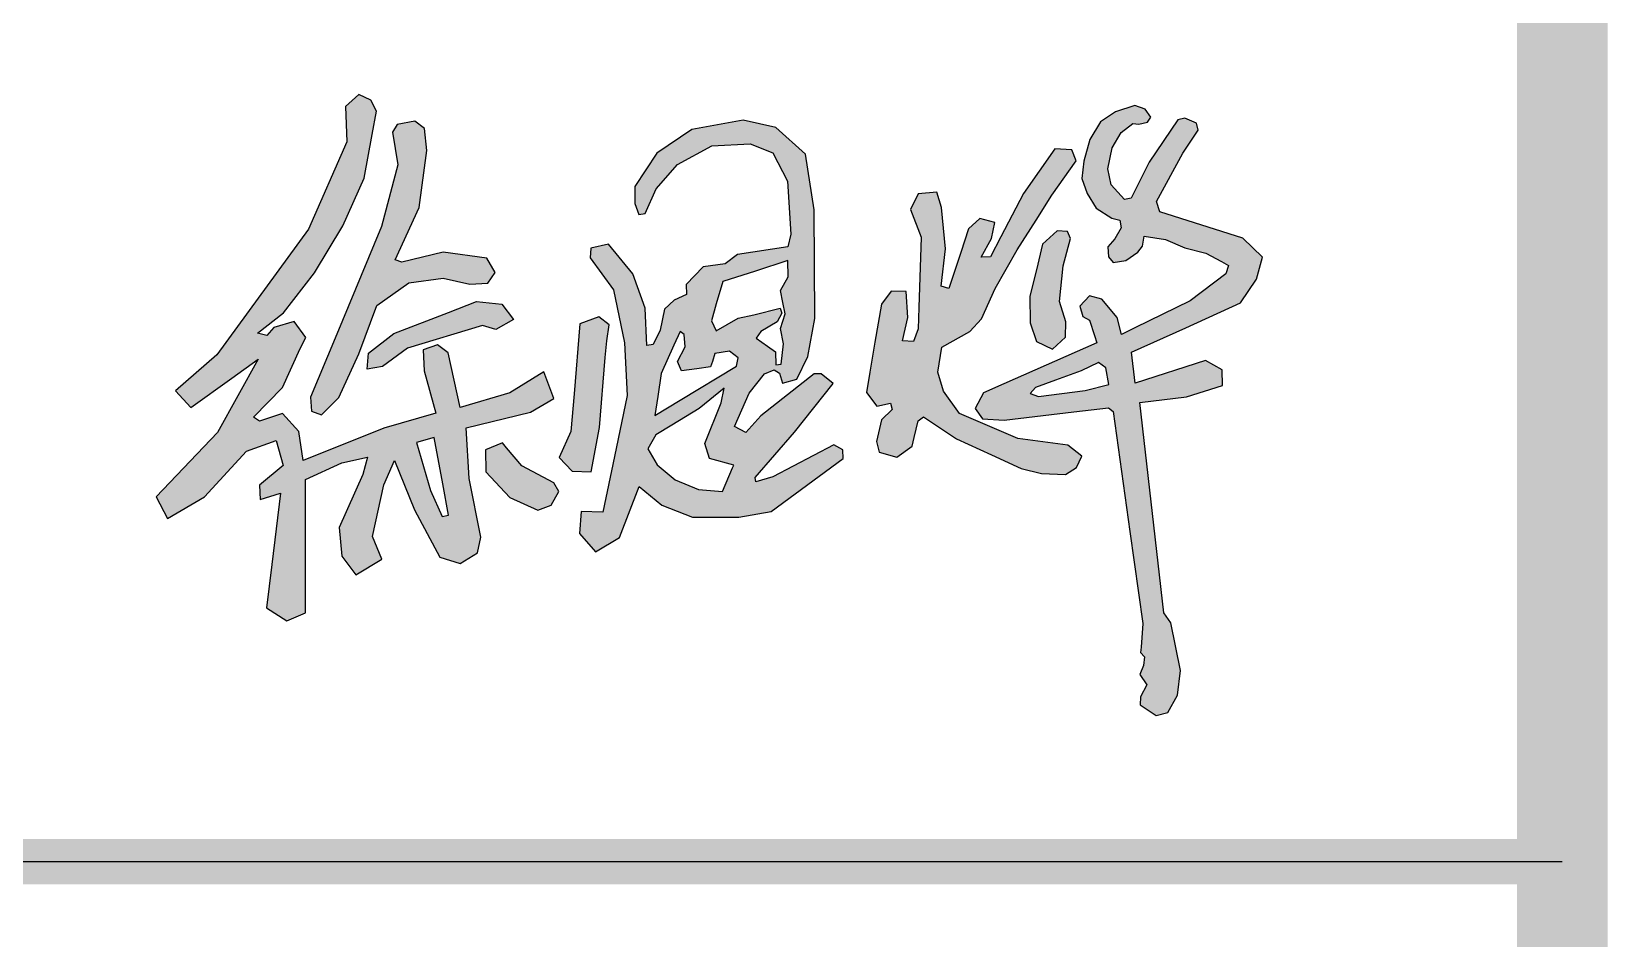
# Model space of a CAD drawing. Extents: x 1162612 to 1711260, y -157368 to 197905.
# Drawn here: x 1675949 to 1677688, y 173084 to 174085 of the extents above; entities that cross this region are included whole.
import ezdxf

# ---------------------------------------------------------------- set-up
doc = ezdxf.new("R2010")
doc.units = 0
doc.header["$LTSCALE"] = 1000
doc.header["$MEASUREMENT"] = 0
doc.layers.get('0').update_dxf_attribs({"linetype": 'CONTINUOUS'})
for name, color, linetype in [('PP-PM-TK', 7, 'CONTINUOUS'), ('PUB_TITLE', 4, 'CONTINUOUS'), ('TEL_TITLE', 7, 'CONTINUOUS')]:
    doc.layers.add(name, color=color, linetype=linetype)

msp = doc.modelspace()

# ---------------------------------------------------------------- hatches: boundary and pattern name
h = msp.add_hatch(color=256)
h.paths.add_polyline_path([(1677134.6, 173713.9), (1677126.5, 173719.7), (1677107.3, 173710.6), (1677079.1, 173700.1), (1677056.9, 173692), (1677051.3, 173685.4), (1677060.2, 173682.3), (1677111.7, 173688.9), (1677137.9, 173695.3)], flags=16)
h.paths.add_polyline_path([(1677164.6, 173983.6), (1677171.1, 173983), (1677180.7, 173985.1), (1677184.3, 173990.5), (1677178.2, 173999.5), (1677166.7, 174003.5), (1677145.2, 173996.4), (1677128.9, 173985.3), (1677117.1, 173966.1), (1677110.2, 173942), (1677108.3, 173922.7), (1677114, 173906.4), (1677124, 173890.1), (1677141.2, 173879), (1677150, 173876.7), (1677151.7, 173868.4), (1677144.7, 173856.1), (1677136.8, 173847.3), (1677137.6, 173836.5), (1677142.6, 173830), (1677156.7, 173832.3), (1677170, 173841.7), (1677175.3, 173848.2), (1677176.9, 173859.3), (1677200.4, 173855.5), (1677221.8, 173846.5), (1677245.2, 173840.5), (1677262.4, 173831.1), (1677270.2, 173826.8), (1677267, 173817.5), (1677227.6, 173787.9), (1677166.7, 173758), (1677152, 173750.8), (1677147.3, 173769.5), (1677130.1, 173789.8), (1677116.5, 173793.4), (1677106.1, 173782.1), (1677109.2, 173770.6), (1677116.7, 173766.4), (1677122.2, 173749.7), (1677124.9, 173741.3), (1677022.2, 173696.3), (1676999.7, 173686.4), (1676990.3, 173669), (1676998.7, 173657.5), (1677022.3, 173656), (1677099.5, 173665.2), (1677137.5, 173669.8), (1677142.8, 173665.5), (1677161.2, 173533.2), (1677175.4, 173431.5), (1677173.8, 173405.5), (1677172.9, 173399.8), (1677177.2, 173394.8), (1677176.3, 173385.1), (1677172, 173375.5), (1677179.9, 173364.1), (1677172.8, 173350.6), (1677172.6, 173342), (1677190.2, 173330.2), (1677202.9, 173333.3), (1677213.7, 173352.5), (1677217, 173379.6), (1677206.4, 173432.5), (1677198.7, 173443.3), (1677172.1, 173675.6), (1677223.7, 173681.8), (1677263.4, 173694.2), (1677263, 173711.5), (1677244.8, 173721.9), (1677167.1, 173697.1), (1677163, 173731), (1677222.9, 173758.2), (1677283.4, 173785.7), (1677301.1, 173811.7), (1677307.7, 173836), (1677285.8, 173857.1), (1677194.4, 173886), (1677190.6, 173897.6), (1677219.5, 173950.7), (1677236.5, 173976.2), (1677234.9, 173983.9), (1677221.7, 173989.4), (1677214, 173987.6), (1677182.3, 173940.9), (1677162.6, 173901.3), (1677155.1, 173899.7), (1677140.5, 173915.9), (1677136.8, 173933.6), (1677141.5, 173956.7), (1677151.6, 173973.6)])
h.paths.add_polyline_path([(1677092.5, 173864.5), (1677081, 173865.1), (1677064.9, 173850.3), (1677058, 173822.1), (1677050.7, 173792.9), (1677051, 173763.6), (1677058, 173742.8), (1677075.9, 173734.3), (1677090.1, 173747.6), (1677090.7, 173764.6), (1677083.4, 173787), (1677087.4, 173826.6), (1677095.6, 173856.6)], flags=17)
h.paths.add_polyline_path([(1676953.2, 173890.9), (1676948, 173907.8), (1676927.5, 173906), (1676919.2, 173888.7), (1676930.8, 173858.1), (1676928.3, 173780.6), (1676927.5, 173757), (1676922.5, 173743), (1676910.2, 173743.7), (1676916, 173769.3), (1676914.2, 173798.1), (1676897.9, 173798.5), (1676887.1, 173784), (1676879.9, 173742.2), (1676874.2, 173709.2), (1676870.4, 173686.8), (1676882.1, 173671.6), (1676896.9, 173674.9), (1676899, 173667.7), (1676887.1, 173656.3), (1676881.7, 173632.5), (1676884.6, 173620.6), (1676904.1, 173615.2), (1676921, 173627.5), (1676923.2, 173636.8), (1676927.5, 173655.5), (1676933.6, 173659.9), (1676969.7, 173635.4), (1677008.3, 173617.7), (1677041.1, 173602.7), (1677063.8, 173597.2), (1677090.1, 173596.1), (1677102.4, 173603.7), (1677108.2, 173616.3), (1677092.7, 173628.5), (1677037.5, 173635.7), (1676973, 173663.3), (1676955.6, 173688.1), (1676949.2, 173709), (1676953.5, 173736.8), (1676984.5, 173754.1), (1676997.5, 173768), (1677012.4, 173801.4), (1677036.9, 173844.3), (1677057.7, 173877), (1677075.2, 173904.4), (1677101.9, 173942.3), (1677097, 173954.6), (1677078.2, 173955.5), (1677043.7, 173906.4), (1677018.8, 173858.3), (1677007.4, 173836.4), (1676997.2, 173836.1), (1677008.6, 173856.7), (1677012, 173874.3), (1676995.7, 173878.9), (1676983.1, 173867.2), (1676974.5, 173841.1), (1676965.1, 173812.6), (1676961.4, 173801.4), (1676952.9, 173803.9), (1676957.8, 173845.1)])
h.paths.add_polyline_path([(1676710.1, 173675.2), (1676713.4, 173691.6), (1676685.9, 173669), (1676655.6, 173650.6), (1676637.9, 173639.9), (1676629.3, 173624.4), (1676639.6, 173606.8), (1676659.3, 173590.4), (1676685.1, 173579.7), (1676711.8, 173577.3), (1676722.8, 173603.5), (1676724.1, 173606.5), (1676697.4, 173613.7), (1676692.1, 173630.5)], flags=16)
h.paths.add_polyline_path([(1676784.2, 173814.5), (1676783.9, 173832.2), (1676747.9, 173820.7), (1676712, 173809.3), (1676704.8, 173784.5), (1676699.4, 173765.8), (1676704.5, 173754.8), (1676729, 173768.8), (1676746.3, 173772.4), (1676775.1, 173779.9), (1676777, 173774.4), (1676771.8, 173764.6), (1676754.1, 173754.1), (1676748.9, 173746.6), (1676761.3, 173737.8), (1676770.2, 173731.5), (1676770.5, 173717.2), (1676776.4, 173717.9), (1676779, 173740.4), (1676775.7, 173757.4), (1676780.9, 173773.4), (1676778.3, 173786.1), (1676775.6, 173799.3)], flags=16)
h.paths.add_polyline_path([(1676669.3, 173750.7), (1676664.8, 173754), (1676658, 173738.8), (1676644.1, 173707.5), (1676640.3, 173682.2), (1676637.1, 173661.1), (1676664.8, 173678), (1676726.9, 173715.8), (1676728.8, 173725), (1676719.5, 173732.2), (1676703.3, 173729.7), (1676700.4, 173720.8), (1676698.5, 173715), (1676683.4, 173712.9), (1676666.3, 173710.6), (1676662, 173721), (1676670.5, 173737.2)], flags=16)
h.paths.add_polyline_path([(1676612.5, 173817.8), (1676585.9, 173850.4), (1676566.2, 173845.8), (1676565.7, 173835.3), (1676591.4, 173800.1), (1676603.5, 173741.3), (1676606.5, 173683.2), (1676592.4, 173615.9), (1676579.6, 173554.6), (1676555.7, 173555.1), (1676553.7, 173531), (1676571.3, 173510.9), (1676597.9, 173526.4), (1676619.6, 173582.7), (1676644.7, 173562.1), (1676678.4, 173549.1), (1676729.7, 173549.1), (1676765.4, 173555.1), (1676844.9, 173613.9), (1676844.5, 173623.4), (1676834.6, 173628.8), (1676767.3, 173593.6), (1676748.5, 173587.9), (1676747.5, 173592.8), (1676791.2, 173642.9), (1676833.8, 173696.6), (1676820.5, 173707.2), (1676812.8, 173707.2), (1676753.9, 173661), (1676737.5, 173642.5), (1676724.8, 173649), (1676740.9, 173685.8), (1676758.1, 173707.4), (1676768.5, 173711.7), (1676774.4, 173707.9), (1676777.9, 173697), (1676793.8, 173701.3), (1676805.9, 173726.5), (1676813.6, 173768.5), (1676812.9, 173888.3), (1676803.2, 173949.8), (1676770.5, 173979), (1676734.4, 173987.3), (1676677.8, 173977.1), (1676639.2, 173950.8), (1676614.8, 173914.2), (1676614.9, 173895.3), (1676619.3, 173883.2), (1676626.2, 173884.1), (1676638.4, 173911.4), (1676661.8, 173938.3), (1676699.9, 173958.9), (1676742, 173961), (1676767.3, 173951.1), (1676783.2, 173919.8), (1676787.1, 173861.5), (1676783.6, 173847.4), (1676728.3, 173838.8), (1676714.5, 173828.5), (1676690.1, 173825.5), (1676671.6, 173806), (1676672, 173794.9), (1676658.3, 173788.5), (1676647.6, 173778.6), (1676642.9, 173755.5), (1676635.1, 173739.6), (1676628.2, 173738.5), (1676626.4, 173779.6)])
h.paths.add_polyline_path([(1676586.6, 173761.2), (1676575.1, 173770.1), (1676554.3, 173762.4), (1676547.8, 173685), (1676544.3, 173643.6), (1676531.5, 173614.8), (1676545.8, 173599.9), (1676566.6, 173599.2), (1676575.7, 173648), (1676582.2, 173725.3), (1676583.8, 173743.7)])
h.paths.add_polyline_path([(1676468.8, 173630.9), (1676450, 173623.3), (1676450.4, 173599), (1676476.9, 173570.8), (1676507.7, 173556.9), (1676522.6, 173562.1), (1676531.1, 173577.3), (1676525.6, 173587), (1676490.2, 173605.8), (1676473.4, 173625.6)])
h.paths.add_polyline_path([(1676393.4, 173636.8), (1676374.1, 173631.4), (1676389.3, 173578.3), (1676402.3, 173549.8), (1676409.4, 173551.1), (1676402.9, 173585.7)], flags=16)
h.paths.add_polyline_path([(1676319.6, 173712.5), (1676320.9, 173730), (1676348.9, 173751.7), (1676409.1, 173775), (1676440.1, 173787), (1676468, 173784.2), (1676480.8, 173767.4), (1676461.4, 173756.3), (1676446.9, 173760.5), (1676364, 173735.6), (1676336.4, 173715.2)], flags=17)
h.paths.add_polyline_path([(1676382.7, 173978.1), (1676372, 173986.1), (1676352.7, 173982.4), (1676347.6, 173974), (1676353.4, 173938), (1676335.4, 173869.9), (1676284.2, 173746.7), (1676257, 173681.4), (1676258, 173666.2), (1676269.2, 173662.1), (1676288.2, 173681.1), (1676310.3, 173729.3), (1676330.3, 173782.5), (1676365.4, 173807.7), (1676403.3, 173812.8), (1676432.8, 173806.3), (1676452.5, 173807.5), (1676460.8, 173819.1), (1676451.6, 173834.9), (1676403.5, 173841.7), (1676357.9, 173830.4), (1676350.2, 173833.1), (1676376.7, 173891), (1676385.4, 173953.7)], flags=17)
h.paths.add_polyline_path([(1676323.6, 174009.4), (1676310.3, 174015.5), (1676295.6, 174002.2), (1676297.2, 173963.2), (1676254.9, 173866.8), (1676153.6, 173728.1), (1676108.1, 173688.3), (1676124.9, 173670), (1676170.3, 173702.6), (1676199.3, 173723.4), (1676154.3, 173642.5), (1676086.5, 173571.6), (1676099.3, 173547.7), (1676140, 173571.6), (1676186.2, 173621.8), (1676218.9, 173633.8), (1676226.9, 173605.9), (1676200.6, 173584.4), (1676201.4, 173568.4), (1676223.7, 173575.6), (1676214.2, 173496.7), (1676208.3, 173448.8), (1676230.9, 173434.6), (1676251.6, 173443.3), (1676251.6, 173590.7), (1676291.5, 173609.1), (1676319.9, 173615.3), (1676314.8, 173596.3), (1676288.6, 173537.7), (1676291.4, 173505.8), (1676307, 173485.2), (1676335.5, 173502.5), (1676325.5, 173527.6), (1676337.7, 173584.6), (1676349.5, 173611.4), (1676371.8, 173557.2), (1676399.8, 173504.7), (1676422.1, 173498), (1676441.1, 173509.8), (1676445, 173527.1), (1676432.2, 173591.8), (1676428.8, 173647.6), (1676499.8, 173665), (1676525.5, 173680), (1676514.3, 173709.6), (1676476.9, 173686.2), (1676422.1, 173670), (1676408.7, 173730.3), (1676397, 173739.2), (1676381.3, 173733.6), (1676382.5, 173710.7), (1676395.3, 173663.8), (1676337.7, 173647.1), (1676248.9, 173611.4), (1676243.9, 173643.7), (1676226, 173663.3), (1676200.8, 173654.9), (1676194.1, 173659.4), (1676226, 173692.3), (1676245.5, 173735.3), (1676251.7, 173747.2), (1676238.8, 173765.1), (1676216.5, 173758.4), (1676208.7, 173749.4), (1676198.6, 173752.2), (1676227.1, 173774.6), (1676261.2, 173818.7), (1676292.5, 173870.8), (1676316, 173923.3), (1676324.9, 173971.3), (1676329.7, 173997.1)])

# ---------------------------------------------------------------- linework, layer by layer
for p, q in [((1676310.3, 174015.5), (1676295.6, 174002.2)), ((1676323.6, 174009.4), (1676310.3, 174015.5)), ((1676329.7, 173997.1), (1676323.6, 174009.4)), ((1676295.6, 174002.2), (1676297.2, 173963.2)), ((1676324.9, 173971.3), (1676329.7, 173997.1)), ((1677145.2, 173996.4), (1677128.9, 173985.3)), ((1677166.7, 174003.5), (1677145.2, 173996.4)), ((1677178.2, 173999.5), (1677166.7, 174003.5)), ((1677184.3, 173990.5), (1677178.2, 173999.5)), ((1676352.7, 173982.4), (1676347.6, 173974)), ((1676347.6, 173974), (1676353.4, 173938)), ((1676372, 173986.1), (1676352.7, 173982.4)), ((1676382.7, 173978.1), (1676372, 173986.1)), ((1676385.4, 173953.7), (1676382.7, 173978.1)), ((1676677.8, 173977.1), (1676639.2, 173950.8)), ((1676734.4, 173987.3), (1676677.8, 173977.1)), ((1676770.5, 173979), (1676734.4, 173987.3)), ((1676803.2, 173949.8), (1676770.5, 173979)), ((1677128.9, 173985.3), (1677117.1, 173966.1)), ((1677151.6, 173973.6), (1677164.6, 173983.6)), ((1677164.6, 173983.6), (1677171.1, 173983)), ((1677171.1, 173983), (1677180.7, 173985.1)), ((1677180.7, 173985.1), (1677184.3, 173990.5)), ((1677214, 173987.6), (1677182.3, 173940.9)), ((1677221.7, 173989.4), (1677214, 173987.6)), ((1677219.5, 173950.7), (1677236.5, 173976.2)), ((1677234.9, 173983.9), (1677221.7, 173989.4)), ((1677236.5, 173976.2), (1677234.9, 173983.9)), ((1676297.2, 173963.2), (1676254.9, 173866.8)), ((1676316, 173923.3), (1676324.9, 173971.3)), ((1676661.8, 173938.3), (1676699.9, 173958.9)), ((1676699.9, 173958.9), (1676742, 173961)), ((1676742, 173961), (1676767.3, 173951.1)), ((1677117.1, 173966.1), (1677110.2, 173942)), ((1677136.8, 173933.6), (1677141.5, 173956.7)), ((1677141.5, 173956.7), (1677151.6, 173973.6)), ((1676376.7, 173891), (1676385.4, 173953.7)), ((1676639.2, 173950.8), (1676614.8, 173914.2)), ((1676767.3, 173951.1), (1676783.2, 173919.8)), ((1676812.9, 173888.3), (1676803.2, 173949.8)), ((1677078.2, 173955.5), (1677043.7, 173906.4)), ((1677075.2, 173904.4), (1677101.9, 173942.3)), ((1677097, 173954.6), (1677078.2, 173955.5)), ((1677101.9, 173942.3), (1677097, 173954.6)), ((1677110.2, 173942), (1677108.3, 173922.7)), ((1677182.3, 173940.9), (1677162.6, 173901.3)), ((1677190.6, 173897.6), (1677219.5, 173950.7)), ((1676292.5, 173870.8), (1676316, 173923.3)), ((1676353.4, 173938), (1676335.4, 173869.9)), ((1676638.4, 173911.4), (1676661.8, 173938.3)), ((1677108.3, 173922.7), (1677114, 173906.4)), ((1677140.5, 173915.9), (1677136.8, 173933.6)), ((1676614.8, 173914.2), (1676614.9, 173895.3)), ((1676626.2, 173884.1), (1676638.4, 173911.4)), ((1676783.2, 173919.8), (1676787.1, 173861.5)), ((1676927.5, 173906), (1676919.2, 173888.7)), ((1676948, 173907.8), (1676927.5, 173906)), ((1676953.2, 173890.9), (1676948, 173907.8)), ((1677043.7, 173906.4), (1677018.8, 173858.3)), ((1677114, 173906.4), (1677124, 173890.1)), ((1677155.1, 173899.7), (1677140.5, 173915.9)), ((1676350.2, 173833.1), (1676376.7, 173891)), ((1676614.9, 173895.3), (1676619.3, 173883.2)), ((1676813.6, 173768.5), (1676812.9, 173888.3)), ((1676919.2, 173888.7), (1676930.8, 173858.1)), ((1676957.8, 173845.1), (1676953.2, 173890.9)), ((1677057.7, 173877), (1677075.2, 173904.4)), ((1677124, 173890.1), (1677141.2, 173879)), ((1677162.6, 173901.3), (1677155.1, 173899.7)), ((1677194.4, 173886), (1677190.6, 173897.6)), ((1676261.2, 173818.7), (1676292.5, 173870.8)), ((1676335.4, 173869.9), (1676284.2, 173746.7)), ((1676619.3, 173883.2), (1676626.2, 173884.1)), ((1676995.7, 173878.9), (1676983.1, 173867.2)), ((1677012, 173874.3), (1676995.7, 173878.9)), ((1677008.6, 173856.7), (1677012, 173874.3)), ((1677036.9, 173844.3), (1677057.7, 173877)), ((1677141.2, 173879), (1677150, 173876.7)), ((1677150, 173876.7), (1677151.7, 173868.4)), ((1677285.8, 173857.1), (1677194.4, 173886)), ((1676254.9, 173866.8), (1676153.6, 173728.1)), ((1676787.1, 173861.5), (1676783.6, 173847.4)), ((1676930.8, 173858.1), (1676928.3, 173780.6)), ((1676983.1, 173867.2), (1676974.5, 173841.1)), ((1676997.2, 173836.1), (1677008.6, 173856.7)), ((1677018.8, 173858.3), (1677007.4, 173836.4)), ((1677081, 173865.1), (1677064.9, 173850.3)), ((1677092.5, 173864.5), (1677081, 173865.1)), ((1677087.4, 173826.6), (1677095.6, 173856.6)), ((1677095.6, 173856.6), (1677092.5, 173864.5)), ((1677144.7, 173856.1), (1677136.8, 173847.3)), ((1677151.7, 173868.4), (1677144.7, 173856.1)), ((1677175.3, 173848.2), (1677176.9, 173859.3)), ((1677176.9, 173859.3), (1677200.4, 173855.5)), ((1677200.4, 173855.5), (1677221.8, 173846.5)), ((1677307.7, 173836), (1677285.8, 173857.1)), ((1676403.5, 173841.7), (1676357.9, 173830.4)), ((1676451.6, 173834.9), (1676403.5, 173841.7)), ((1676460.8, 173819.1), (1676451.6, 173834.9)), ((1676566.2, 173845.8), (1676565.7, 173835.3)), ((1676565.7, 173835.3), (1676591.4, 173800.1)), ((1676585.9, 173850.4), (1676566.2, 173845.8)), ((1676612.5, 173817.8), (1676585.9, 173850.4)), ((1676728.3, 173838.8), (1676714.5, 173828.5)), ((1676783.6, 173847.4), (1676728.3, 173838.8)), ((1676952.9, 173803.9), (1676957.8, 173845.1)), ((1676974.5, 173841.1), (1676965.1, 173812.6)), ((1677007.4, 173836.4), (1676997.2, 173836.1)), ((1677012.4, 173801.4), (1677036.9, 173844.3)), ((1677064.9, 173850.3), (1677058, 173822.1)), ((1677136.8, 173847.3), (1677137.6, 173836.5)), ((1677137.6, 173836.5), (1677142.6, 173830)), ((1677156.7, 173832.3), (1677170, 173841.7)), ((1677170, 173841.7), (1677175.3, 173848.2)), ((1677221.8, 173846.5), (1677245.2, 173840.5)), ((1677245.2, 173840.5), (1677262.4, 173831.1)), ((1677301.1, 173811.7), (1677307.7, 173836)), ((1676227.1, 173774.6), (1676261.2, 173818.7)), ((1676357.9, 173830.4), (1676350.2, 173833.1)), ((1676452.5, 173807.5), (1676460.8, 173819.1)), ((1676626.4, 173779.6), (1676612.5, 173817.8)), ((1676690.1, 173825.5), (1676671.6, 173806)), ((1676714.5, 173828.5), (1676690.1, 173825.5)), ((1676747.9, 173820.7), (1676712, 173809.3)), ((1676783.9, 173832.2), (1676747.9, 173820.7)), ((1676784.2, 173814.5), (1676783.9, 173832.2)), ((1677058, 173822.1), (1677050.7, 173792.9)), ((1677083.4, 173787), (1677087.4, 173826.6)), ((1677142.6, 173830), (1677156.7, 173832.3)), ((1677267, 173817.5), (1677227.6, 173787.9)), ((1677262.4, 173831.1), (1677270.2, 173826.8)), ((1677270.2, 173826.8), (1677267, 173817.5)), ((1676330.3, 173782.5), (1676365.4, 173807.7)), ((1676365.4, 173807.7), (1676403.3, 173812.8)), ((1676403.3, 173812.8), (1676432.8, 173806.3)), ((1676432.8, 173806.3), (1676452.5, 173807.5)), ((1676591.4, 173800.1), (1676603.5, 173741.3)), ((1676671.6, 173806), (1676672, 173794.9)), ((1676712, 173809.3), (1676704.8, 173784.5)), ((1676775.6, 173799.3), (1676784.2, 173814.5)), ((1676961.4, 173801.4), (1676952.9, 173803.9)), ((1676965.1, 173812.6), (1676961.4, 173801.4)), ((1676997.5, 173768), (1677012.4, 173801.4)), ((1677283.4, 173785.7), (1677301.1, 173811.7)), ((1676409.1, 173775), (1676440.1, 173787)), ((1676440.1, 173787), (1676468, 173784.2)), ((1676468, 173784.2), (1676480.8, 173767.4)), ((1676658.3, 173788.5), (1676647.6, 173778.6)), ((1676672, 173794.9), (1676658.3, 173788.5)), ((1676704.8, 173784.5), (1676699.4, 173765.8)), ((1676778.3, 173786.1), (1676775.6, 173799.3)), ((1676780.9, 173773.4), (1676778.3, 173786.1)), ((1676887.1, 173784), (1676879.9, 173742.2)), ((1676897.9, 173798.5), (1676887.1, 173784)), ((1676914.2, 173798.1), (1676897.9, 173798.5)), ((1676916, 173769.3), (1676914.2, 173798.1)), ((1677050.7, 173792.9), (1677051, 173763.6)), ((1677090.7, 173764.6), (1677083.4, 173787)), ((1677116.5, 173793.4), (1677106.1, 173782.1)), ((1677130.1, 173789.8), (1677116.5, 173793.4)), ((1677147.3, 173769.5), (1677130.1, 173789.8)), ((1677227.6, 173787.9), (1677166.7, 173758)), ((1677222.9, 173758.2), (1677283.4, 173785.7)), ((1676198.6, 173752.2), (1676227.1, 173774.6)), ((1676310.3, 173729.3), (1676330.3, 173782.5)), ((1676348.9, 173751.7), (1676409.1, 173775)), ((1676480.8, 173767.4), (1676461.4, 173756.3)), ((1676575.1, 173770.1), (1676554.3, 173762.4)), ((1676586.6, 173761.2), (1676575.1, 173770.1)), ((1676628.2, 173738.5), (1676626.4, 173779.6)), ((1676647.6, 173778.6), (1676642.9, 173755.5)), ((1676699.4, 173765.8), (1676704.5, 173754.8)), ((1676704.5, 173754.8), (1676729, 173768.8)), ((1676729, 173768.8), (1676746.3, 173772.4)), ((1676746.3, 173772.4), (1676775.1, 173779.9)), ((1676777, 173774.4), (1676771.8, 173764.6)), ((1676775.1, 173779.9), (1676777, 173774.4)), ((1676775.7, 173757.4), (1676780.9, 173773.4)), ((1676805.9, 173726.5), (1676813.6, 173768.5)), ((1676910.2, 173743.7), (1676916, 173769.3)), ((1676928.3, 173780.6), (1676927.5, 173757)), ((1676984.5, 173754.1), (1676997.5, 173768)), ((1677106.1, 173782.1), (1677109.2, 173770.6)), ((1677109.2, 173770.6), (1677116.7, 173766.4)), ((1677116.7, 173766.4), (1677122.2, 173749.7)), ((1677152, 173750.8), (1677147.3, 173769.5)), ((1676208.7, 173749.4), (1676198.6, 173752.2)), ((1676216.5, 173758.4), (1676208.7, 173749.4)), ((1676238.8, 173765.1), (1676216.5, 173758.4)), ((1676251.7, 173747.2), (1676238.8, 173765.1)), ((1676320.9, 173730), (1676348.9, 173751.7)), ((1676446.9, 173760.5), (1676364, 173735.6)), ((1676461.4, 173756.3), (1676446.9, 173760.5)), ((1676554.3, 173762.4), (1676547.8, 173685)), ((1676583.8, 173743.7), (1676586.6, 173761.2)), ((1676642.9, 173755.5), (1676635.1, 173739.6)), ((1676664.8, 173754), (1676658, 173738.8)), ((1676669.3, 173750.7), (1676664.8, 173754)), ((1676670.5, 173737.2), (1676669.3, 173750.7)), ((1676754.1, 173754.1), (1676748.9, 173746.6)), ((1676771.8, 173764.6), (1676754.1, 173754.1)), ((1676779, 173740.4), (1676775.7, 173757.4)), ((1676927.5, 173757), (1676922.5, 173743)), ((1676953.5, 173736.8), (1676984.5, 173754.1)), ((1677051, 173763.6), (1677058, 173742.8)), ((1677090.1, 173747.6), (1677090.7, 173764.6)), ((1677122.2, 173749.7), (1677124.9, 173741.3)), ((1677166.7, 173758), (1677152, 173750.8)), ((1677163, 173731), (1677222.9, 173758.2)), ((1676226, 173692.3), (1676245.5, 173735.3)), ((1676245.5, 173735.3), (1676251.7, 173747.2)), ((1676284.2, 173746.7), (1676257, 173681.4)), ((1676364, 173735.6), (1676336.4, 173715.2)), ((1676397, 173739.2), (1676381.3, 173733.6)), ((1676381.3, 173733.6), (1676382.5, 173710.7)), ((1676408.7, 173730.3), (1676397, 173739.2)), ((1676582.2, 173725.3), (1676583.8, 173743.7)), ((1676603.5, 173741.3), (1676606.5, 173683.2)), ((1676635.1, 173739.6), (1676628.2, 173738.5)), ((1676658, 173738.8), (1676644.1, 173707.5)), ((1676662, 173721), (1676670.5, 173737.2)), ((1676719.5, 173732.2), (1676703.3, 173729.7)), ((1676728.8, 173725), (1676719.5, 173732.2)), ((1676748.9, 173746.6), (1676761.3, 173737.8)), ((1676761.3, 173737.8), (1676770.2, 173731.5)), ((1676770.2, 173731.5), (1676770.5, 173717.2)), ((1676776.4, 173717.9), (1676779, 173740.4)), ((1676879.9, 173742.2), (1676874.2, 173709.2)), ((1676922.5, 173743), (1676910.2, 173743.7)), ((1676949.2, 173709), (1676953.5, 173736.8)), ((1677124.9, 173741.3), (1677022.2, 173696.3)), ((1677058, 173742.8), (1677075.9, 173734.3)), ((1677075.9, 173734.3), (1677090.1, 173747.6)), ((1677167.1, 173697.1), (1677163, 173731)), ((1676153.6, 173728.1), (1676108.1, 173688.3)), ((1676199.3, 173723.4), (1676154.3, 173642.5)), ((1676170.3, 173702.6), (1676199.3, 173723.4)), ((1676199.3, 173723.4), (1676199.3, 173723.4)), ((1676288.2, 173681.1), (1676310.3, 173729.3)), ((1676319.6, 173712.5), (1676320.9, 173730)), ((1676336.4, 173715.2), (1676319.6, 173712.5)), ((1676422.1, 173670), (1676408.7, 173730.3)), ((1676575.7, 173648), (1676582.2, 173725.3)), ((1676666.3, 173710.6), (1676662, 173721)), ((1676664.8, 173678), (1676726.9, 173715.8)), ((1676698.5, 173715), (1676683.4, 173712.9)), ((1676700.4, 173720.8), (1676698.5, 173715)), ((1676703.3, 173729.7), (1676700.4, 173720.8)), ((1676726.9, 173715.8), (1676728.8, 173725)), ((1676770.5, 173717.2), (1676776.4, 173717.9)), ((1676793.8, 173701.3), (1676805.9, 173726.5)), ((1677126.5, 173719.7), (1677107.3, 173710.6)), ((1677134.6, 173713.9), (1677126.5, 173719.7)), ((1677137.9, 173695.3), (1677134.6, 173713.9)), ((1677244.8, 173721.9), (1677167.1, 173697.1)), ((1677263, 173711.5), (1677244.8, 173721.9)), ((1676124.9, 173670), (1676170.3, 173702.6)), ((1676382.5, 173710.7), (1676395.3, 173663.8)), ((1676514.3, 173709.6), (1676476.9, 173686.2)), ((1676525.5, 173680), (1676514.3, 173709.6)), ((1676644.1, 173707.5), (1676640.3, 173682.2)), ((1676683.4, 173712.9), (1676666.3, 173710.6)), ((1676740.9, 173685.8), (1676758.1, 173707.4)), ((1676812.8, 173707.2), (1676753.9, 173661)), ((1676758.1, 173707.4), (1676768.5, 173711.7)), ((1676768.5, 173711.7), (1676774.4, 173707.9)), ((1676774.4, 173707.9), (1676777.9, 173697)), ((1676777.9, 173697), (1676793.8, 173701.3)), ((1676791.2, 173642.9), (1676833.8, 173696.6)), ((1676820.5, 173707.2), (1676812.8, 173707.2)), ((1676833.8, 173696.6), (1676820.5, 173707.2)), ((1676874.2, 173709.2), (1676870.4, 173686.8)), ((1676955.6, 173688.1), (1676949.2, 173709)), ((1677022.2, 173696.3), (1676999.7, 173686.4)), ((1677079.1, 173700.1), (1677056.9, 173692)), ((1677107.3, 173710.6), (1677079.1, 173700.1)), ((1677263.4, 173694.2), (1677263, 173711.5)), ((1676108.1, 173688.3), (1676124.9, 173670)), ((1676194.1, 173659.4), (1676226, 173692.3)), ((1676257, 173681.4), (1676258, 173666.2)), ((1676269.2, 173662.1), (1676288.2, 173681.1)), ((1676476.9, 173686.2), (1676422.1, 173670)), ((1676499.8, 173665), (1676525.5, 173680)), ((1676547.8, 173685), (1676544.3, 173643.6)), ((1676606.5, 173683.2), (1676592.4, 173615.9)), ((1676640.3, 173682.2), (1676637.1, 173661.1)), ((1676713.4, 173691.6), (1676685.9, 173669)), ((1676710.1, 173675.2), (1676713.4, 173691.6)), ((1676724.8, 173649), (1676740.9, 173685.8)), ((1676870.4, 173686.8), (1676882.1, 173671.6)), ((1676973, 173663.3), (1676955.6, 173688.1)), ((1676999.7, 173686.4), (1676990.3, 173669)), ((1677056.9, 173692), (1677051.3, 173685.4)), ((1677051.3, 173685.4), (1677060.2, 173682.3)), ((1677060.2, 173682.3), (1677111.7, 173688.9)), ((1677111.7, 173688.9), (1677137.9, 173695.3)), ((1677172.1, 173675.6), (1677223.7, 173681.8)), ((1677223.7, 173681.8), (1677263.4, 173694.2)), ((1676226, 173663.3), (1676200.8, 173654.9)), ((1676243.9, 173643.7), (1676226, 173663.3)), ((1676258, 173666.2), (1676269.2, 173662.1)), ((1676395.3, 173663.8), (1676337.7, 173647.1)), ((1676428.8, 173647.6), (1676499.8, 173665)), ((1676637.1, 173661.1), (1676664.8, 173678)), ((1676685.9, 173669), (1676655.6, 173650.6)), ((1676692.1, 173630.5), (1676710.1, 173675.2)), ((1676753.9, 173661), (1676737.5, 173642.5)), ((1676882.1, 173671.6), (1676896.9, 173674.9)), ((1676899, 173667.7), (1676887.1, 173656.3)), ((1676896.9, 173674.9), (1676899, 173667.7)), ((1677037.5, 173635.7), (1676973, 173663.3)), ((1676990.3, 173669), (1676998.7, 173657.5)), ((1677022.3, 173656), (1677099.5, 173665.2)), ((1677099.5, 173665.2), (1677137.5, 173669.8)), ((1677137.5, 173669.8), (1677142.8, 173665.5)), ((1677142.8, 173665.5), (1677161.2, 173533.2)), ((1677198.7, 173443.3), (1677172.1, 173675.6)), ((1676200.8, 173654.9), (1676194.1, 173659.4)), ((1676248.9, 173611.4), (1676243.9, 173643.7)), ((1676337.7, 173647.1), (1676248.9, 173611.4)), ((1676432.2, 173591.8), (1676428.8, 173647.6)), ((1676544.3, 173643.6), (1676531.5, 173614.8)), ((1676566.6, 173599.2), (1676575.7, 173648)), ((1676655.6, 173650.6), (1676637.9, 173639.9)), ((1676737.5, 173642.5), (1676724.8, 173649)), ((1676887.1, 173656.3), (1676881.7, 173632.5)), ((1676923.2, 173636.8), (1676927.5, 173655.5)), ((1676927.5, 173655.5), (1676933.6, 173659.9)), ((1676933.6, 173659.9), (1676969.7, 173635.4)), ((1676998.7, 173657.5), (1677022.3, 173656)), ((1676154.3, 173642.5), (1676086.5, 173571.6)), ((1676186.2, 173621.8), (1676218.9, 173633.8)), ((1676218.9, 173633.8), (1676226.9, 173605.9)), ((1676393.4, 173636.8), (1676374.1, 173631.4)), ((1676374.1, 173631.4), (1676389.3, 173578.3)), ((1676402.9, 173585.7), (1676393.4, 173636.8)), ((1676468.8, 173630.9), (1676450, 173623.3)), ((1676473.4, 173625.6), (1676468.8, 173630.9)), ((1676637.9, 173639.9), (1676629.3, 173624.4)), ((1676697.4, 173613.7), (1676692.1, 173630.5)), ((1676747.5, 173592.8), (1676791.2, 173642.9)), ((1676834.6, 173628.8), (1676767.3, 173593.6)), ((1676844.5, 173623.4), (1676834.6, 173628.8)), ((1676881.7, 173632.5), (1676884.6, 173620.6)), ((1676904.1, 173615.2), (1676921, 173627.5)), ((1676921, 173627.5), (1676923.2, 173636.8)), ((1676969.7, 173635.4), (1677008.3, 173617.7)), ((1677092.7, 173628.5), (1677037.5, 173635.7)), ((1677108.2, 173616.3), (1677092.7, 173628.5)), ((1676140, 173571.6), (1676186.2, 173621.8)), ((1676251.6, 173590.7), (1676291.5, 173609.1)), ((1676291.5, 173609.1), (1676319.9, 173615.3)), ((1676319.9, 173615.3), (1676314.8, 173596.3)), ((1676337.7, 173584.6), (1676349.5, 173611.4)), ((1676349.5, 173611.4), (1676371.8, 173557.2)), ((1676450, 173623.3), (1676450.4, 173599)), ((1676490.2, 173605.8), (1676473.4, 173625.6)), ((1676531.5, 173614.8), (1676545.8, 173599.9)), ((1676592.4, 173615.9), (1676579.6, 173554.6)), ((1676629.3, 173624.4), (1676639.6, 173606.8)), ((1676724.1, 173606.5), (1676697.4, 173613.7)), ((1676765.4, 173555.1), (1676844.9, 173613.9)), ((1676844.9, 173613.9), (1676844.5, 173623.4)), ((1676884.6, 173620.6), (1676904.1, 173615.2)), ((1677008.3, 173617.7), (1677041.1, 173602.7)), ((1677102.4, 173603.7), (1677108.2, 173616.3)), ((1676226.9, 173605.9), (1676200.6, 173584.4)), ((1676314.8, 173596.3), (1676288.6, 173537.7)), ((1676445, 173527.1), (1676432.2, 173591.8)), ((1676450.4, 173599), (1676476.9, 173570.8)), ((1676525.6, 173587), (1676490.2, 173605.8)), ((1676545.8, 173599.9), (1676566.6, 173599.2)), ((1676639.6, 173606.8), (1676659.3, 173590.4)), ((1676711.8, 173577.3), (1676722.8, 173603.5)), ((1676722.8, 173603.5), (1676724.1, 173606.5)), ((1676748.5, 173587.9), (1676747.5, 173592.8)), ((1676767.3, 173593.6), (1676748.5, 173587.9)), ((1677041.1, 173602.7), (1677063.8, 173597.2)), ((1677063.8, 173597.2), (1677090.1, 173596.1)), ((1677090.1, 173596.1), (1677102.4, 173603.7)), ((1676200.6, 173584.4), (1676201.4, 173568.4)), ((1676201.4, 173568.4), (1676223.7, 173575.6)), ((1676223.7, 173575.6), (1676214.2, 173496.7)), ((1676251.6, 173443.3), (1676251.6, 173590.7)), ((1676325.5, 173527.6), (1676337.7, 173584.6)), ((1676389.3, 173578.3), (1676402.3, 173549.8)), ((1676409.4, 173551.1), (1676402.9, 173585.7)), ((1676522.6, 173562.1), (1676531.1, 173577.3)), ((1676531.1, 173577.3), (1676525.6, 173587)), ((1676597.9, 173526.4), (1676619.6, 173582.7)), ((1676619.6, 173582.7), (1676644.7, 173562.1)), ((1676659.3, 173590.4), (1676685.1, 173579.7)), ((1676685.1, 173579.7), (1676711.8, 173577.3)), ((1676086.5, 173571.6), (1676099.3, 173547.7)), ((1676099.3, 173547.7), (1676140, 173571.6)), ((1676371.8, 173557.2), (1676399.8, 173504.7)), ((1676476.9, 173570.8), (1676507.7, 173556.9)), ((1676507.7, 173556.9), (1676522.6, 173562.1)), ((1676644.7, 173562.1), (1676678.4, 173549.1)), ((1676402.3, 173549.8), (1676409.4, 173551.1)), ((1676555.7, 173555.1), (1676553.7, 173531)), ((1676579.6, 173554.6), (1676555.7, 173555.1)), ((1676678.4, 173549.1), (1676729.7, 173549.1)), ((1676729.7, 173549.1), (1676765.4, 173555.1)), ((1676288.6, 173537.7), (1676291.4, 173505.8)), ((1676335.5, 173502.5), (1676325.5, 173527.6)), ((1676441.1, 173509.8), (1676445, 173527.1)), ((1676553.7, 173531), (1676571.3, 173510.9)), ((1676571.3, 173510.9), (1676597.9, 173526.4)), ((1677161.2, 173533.2), (1677175.4, 173431.5)), ((1676291.4, 173505.8), (1676307, 173485.2)), ((1676399.8, 173504.7), (1676422.1, 173498)), ((1676422.1, 173498), (1676441.1, 173509.8)), ((1676214.2, 173496.7), (1676208.3, 173448.8)), ((1676307, 173485.2), (1676335.5, 173502.5)), ((1676208.3, 173448.8), (1676230.9, 173434.6)), ((1676230.9, 173434.6), (1676251.6, 173443.3)), ((1677206.4, 173432.5), (1677198.7, 173443.3)), ((1677175.4, 173431.5), (1677173.8, 173405.5)), ((1677217, 173379.6), (1677206.4, 173432.5)), ((1677173.8, 173405.5), (1677172.9, 173399.8)), ((1677176.3, 173385.1), (1677172, 173375.5)), ((1677172.9, 173399.8), (1677177.2, 173394.8)), ((1677177.2, 173394.8), (1677176.3, 173385.1)), ((1677172, 173375.5), (1677179.9, 173364.1)), ((1677213.7, 173352.5), (1677217, 173379.6)), ((1677172.8, 173350.6), (1677172.6, 173342)), ((1677179.9, 173364.1), (1677172.8, 173350.6)), ((1677202.9, 173333.3), (1677213.7, 173352.5)), ((1677172.6, 173342), (1677190.2, 173330.2)), ((1677190.2, 173330.2), (1677202.9, 173333.3))]:
    msp.add_line(p, q)
at = {"layer": 'PP-PM-TK', "color": 4, "const_width": 20}
msp.add_lwpolyline([(1672138.3, 173168.8), (1677638.3, 173168.8)], dxfattribs=at)
at = {"layer": 'PUB_TITLE', "color": 4}
msp.add_line((1672138.3, 173168.8), (1677638.3, 173168.8), dxfattribs=at)
at = {"layer": 'PUB_TITLE', "color": 4, "const_width": 50}
msp.add_lwpolyline([(1672138.3, 173168.8), (1677638.3, 173168.8)], dxfattribs=at)
at = {"layer": 'TEL_TITLE', "color": 4, "const_width": 100}
msp.add_lwpolyline([(1606838.3, 156904.7), (1677638.3, 156904.7), (1677638.3, 196904.7), (1606838.3, 196904.7)], close=True, dxfattribs=at)

doc.saveas('drawing.dxf')
